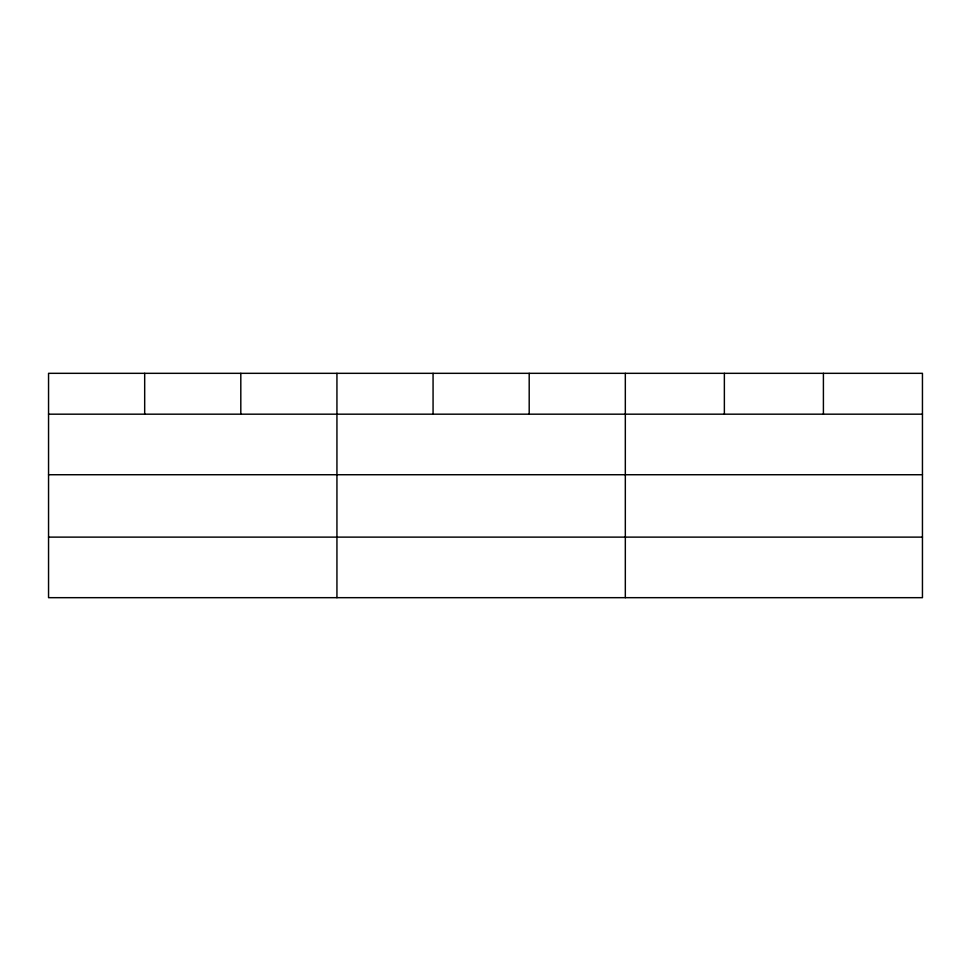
<?xml version="1.0" encoding="UTF-8"?>
<svg xmlns="http://www.w3.org/2000/svg" width="971" height="971" viewBox="0 0 971 971"><rect width="100%" height="100%" fill="white"/><g stroke="black" fill="none" stroke-linecap="round" stroke-linejoin="round"><path stroke-width="1.46" d="M922.45 474.734L922.45 373.325L48.55 373.325L48.55 597.675L922.45 597.675L922.45 474.734L48.55 474.734M48.55 414.18L922.45 414.18M48.55 537.121L922.45 537.121M823.408 373.325L823.408 414.18M724.366 373.325L724.366 414.18M625.324 373.325L625.324 597.675M529.195 373.325L529.195 414.18M433.066 373.325L433.066 414.18M336.937 373.325L336.937 597.675M240.808 373.325L240.808 414.18M144.679 373.325L144.679 414.18"/></g></svg>
